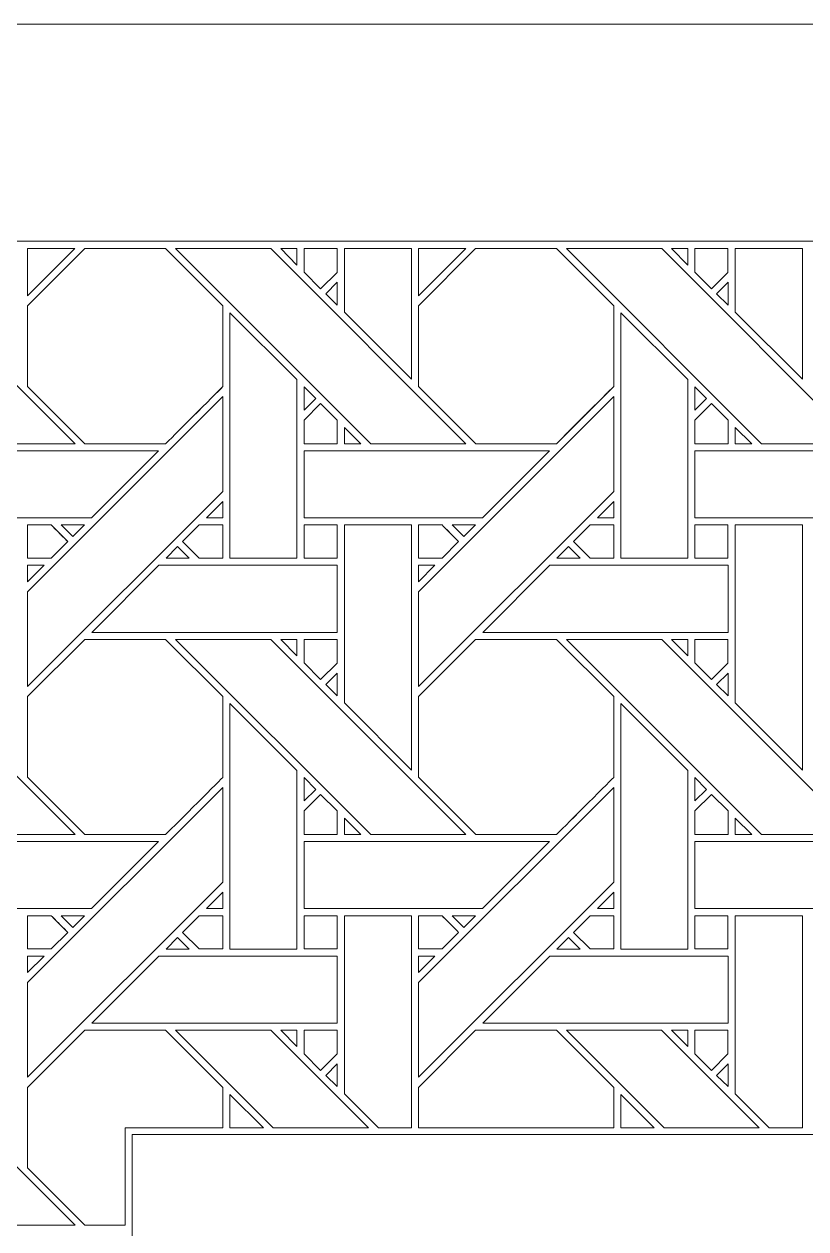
# Model space of a CAD drawing. Header units: inches. Extents: x 4.9 to 19.9, y 3.1 to 15.1.
# Drawn here: x 6.919 to 8.817, y 12.17 to 15.095 of the extents above; entities that cross this region are included whole.
import ezdxf

# ---------------------------------------------------------------- set-up
doc = ezdxf.new("R2010")
doc.units = ezdxf.units.IN
doc.header["$MEASUREMENT"] = 0
doc.layers.add('Design', color=7, linetype='Continuous', lineweight=0)

msp = doc.modelspace()

# ---------------------------------------------------------------- linework, layer by layer
at = {"layer": 'Design'}
for points, knots in [([(4.8829, 15.0948), (4.8829, 15.0948), (4.8829, 3.0948), (4.8829, 3.0948), (4.8829, 3.0948), (19.8829, 3.0948), (19.8829, 3.0948), (19.8829, 3.0948), (19.8829, 15.0948), (19.8829, 15.0948), (19.8829, 15.0948), (4.8829, 15.0948), (4.8829, 15.0948)], [0, 0, 0, 0, 1, 1, 1, 2, 2, 2, 3, 3, 3, 4, 4, 4, 4]), ([(5.4052, 14.5679), (5.4052, 14.5679), (5.4052, 3.6216), (5.4052, 3.6216), (5.4052, 3.6216), (19.3605, 3.6216), (19.3605, 3.6216), (19.3605, 3.6216), (19.3605, 14.5679), (19.3605, 14.5679), (19.3605, 14.5679), (5.4052, 14.5679), (5.4052, 14.5679)], [0, 0, 0, 0, 1, 1, 1, 2, 2, 2, 3, 3, 3, 4, 4, 4, 4]), ([(6.5694, 14.5497), (6.5694, 14.5497), (7.043, 14.076), (7.043, 14.076), (7.043, 14.076), (6.812, 14.076), (6.812, 14.076), (6.812, 14.076), (6.3385, 14.5497), (6.3385, 14.5497), (6.3385, 14.5497), (6.5694, 14.5497), (6.5694, 14.5497)], [0, 0, 0, 0, 1, 1, 1, 2, 2, 2, 3, 3, 3, 4, 4, 4, 4]), ([(6.928, 14.411), (6.928, 14.411), (7.0667, 14.5497), (7.0667, 14.5497), (7.0667, 14.5497), (7.2629, 14.5497), (7.2629, 14.5497), (7.2629, 14.5497), (7.4016, 14.4111), (7.4016, 14.4111), (7.4016, 14.4111), (7.4016, 14.2148), (7.4016, 14.2148), (7.3838, 14.1969), (7.272, 14.0851), (7.263, 14.0761), (7.263, 14.0761), (7.0672, 14.0761), (7.0672, 14.0761), (7.0672, 14.0761), (6.928, 14.2153), (6.928, 14.2153), (6.928, 14.2153), (6.928, 14.411), (6.928, 14.411)], [0, 0, 0, 0, 1, 1, 1, 2, 2, 2, 3, 3, 3, 4, 4, 4, 5, 5, 5, 6, 6, 6, 7, 7, 7, 8, 8, 8, 8]), ([(6.928, 14.411), (6.928, 14.411), (7.0667, 14.5497), (7.0667, 14.5497), (7.0667, 14.5497), (7.2629, 14.5497), (7.2629, 14.5497), (7.2629, 14.5497), (7.4017, 14.411), (7.4017, 14.411), (7.4017, 14.411), (7.4017, 14.2147), (7.4017, 14.2147), (7.3839, 14.1968), (7.272, 14.0852), (7.263, 14.0761), (7.263, 14.0761), (7.0672, 14.0761), (7.0672, 14.0761), (7.0672, 14.0761), (6.928, 14.2153), (6.928, 14.2153), (6.928, 14.2153), (6.928, 14.411), (6.928, 14.411)], [0, 0, 0, 0, 1, 1, 1, 2, 2, 2, 3, 3, 3, 4, 4, 4, 5, 5, 5, 6, 6, 6, 7, 7, 7, 8, 8, 8, 8]), ([(6.928, 14.5497), (6.928, 14.5497), (7.0424, 14.5497), (7.0424, 14.5497), (7.0424, 14.5497), (6.928, 14.4354), (6.928, 14.4354), (6.928, 14.4354), (6.928, 14.5497), (6.928, 14.5497)], [0, 0, 0, 0, 1, 1, 1, 2, 2, 2, 3, 3, 3, 3]), ([(7.5181, 14.5497), (7.5181, 14.5497), (7.9918, 14.076), (7.9918, 14.076), (7.9918, 14.076), (7.7607, 14.076), (7.7607, 14.076), (7.7607, 14.076), (7.2872, 14.5497), (7.2872, 14.5497), (7.2872, 14.5497), (7.5181, 14.5497), (7.5181, 14.5497)], [0, 0, 0, 0, 1, 1, 1, 2, 2, 2, 3, 3, 3, 4, 4, 4, 4]), ([(7.5817, 14.5497), (7.5817, 14.5497), (7.5817, 14.5099), (7.5817, 14.5099), (7.5817, 14.5099), (7.5422, 14.5497), (7.5422, 14.5497), (7.5422, 14.5497), (7.5817, 14.5497), (7.5817, 14.5497)], [0, 0, 0, 0, 1, 1, 1, 2, 2, 2, 3, 3, 3, 3]), ([(7.5988, 14.5497), (7.5988, 14.5497), (7.6791, 14.5497), (7.6791, 14.5497), (7.6791, 14.5497), (7.6791, 14.4921), (7.6791, 14.4921), (7.6791, 14.4921), (7.6391, 14.4523), (7.6391, 14.4523), (7.6391, 14.4523), (7.5988, 14.4925), (7.5988, 14.4925), (7.5988, 14.4925), (7.5988, 14.5497), (7.5988, 14.5497)], [0, 0, 0, 0, 1, 1, 1, 2, 2, 2, 3, 3, 3, 4, 4, 4, 5, 5, 5, 5]), ([(7.5988, 14.5497), (7.5988, 14.5497), (7.6791, 14.5497), (7.6791, 14.5497), (7.6791, 14.5497), (7.6791, 14.4921), (7.6791, 14.4921), (7.6791, 14.4921), (7.6392, 14.4522), (7.6392, 14.4522), (7.6392, 14.4522), (7.5988, 14.4925), (7.5988, 14.4925), (7.5988, 14.4925), (7.5988, 14.5497), (7.5988, 14.5497)], [0, 0, 0, 0, 1, 1, 1, 2, 2, 2, 3, 3, 3, 4, 4, 4, 5, 5, 5, 5]), ([(7.6967, 14.5497), (7.6967, 14.5497), (7.8596, 14.5497), (7.8596, 14.5497), (7.8596, 14.5497), (7.8596, 14.2324), (7.8596, 14.2324), (7.8596, 14.2324), (7.6967, 14.3954), (7.6967, 14.3954), (7.6967, 14.3954), (7.6967, 14.5497), (7.6967, 14.5497)], [0, 0, 0, 0, 1, 1, 1, 2, 2, 2, 3, 3, 3, 4, 4, 4, 4]), ([(7.8767, 14.411), (7.8767, 14.411), (8.0154, 14.5497), (8.0154, 14.5497), (8.0154, 14.5497), (8.2116, 14.5497), (8.2116, 14.5497), (8.2116, 14.5497), (8.3504, 14.411), (8.3504, 14.411), (8.3504, 14.411), (8.3504, 14.2148), (8.3504, 14.2148), (8.3326, 14.1969), (8.2207, 14.0851), (8.2117, 14.0761), (8.2117, 14.0761), (8.016, 14.0761), (8.016, 14.0761), (8.016, 14.0761), (7.8767, 14.2153), (7.8767, 14.2153), (7.8767, 14.2153), (7.8767, 14.411), (7.8767, 14.411)], [0, 0, 0, 0, 1, 1, 1, 2, 2, 2, 3, 3, 3, 4, 4, 4, 5, 5, 5, 6, 6, 6, 7, 7, 7, 8, 8, 8, 8]), ([(7.8767, 14.411), (7.8767, 14.411), (8.0154, 14.5497), (8.0154, 14.5497), (8.0154, 14.5497), (8.2116, 14.5497), (8.2116, 14.5497), (8.2116, 14.5497), (8.3504, 14.411), (8.3504, 14.411), (8.3504, 14.411), (8.3504, 14.2148), (8.3504, 14.2148), (8.3323, 14.1966), (8.2204, 14.0849), (8.2117, 14.0761), (8.2117, 14.0761), (8.016, 14.0761), (8.016, 14.0761), (8.016, 14.0761), (7.8767, 14.2153), (7.8767, 14.2153), (7.8767, 14.2153), (7.8767, 14.411), (7.8767, 14.411)], [0, 0, 0, 0, 1, 1, 1, 2, 2, 2, 3, 3, 3, 4, 4, 4, 5, 5, 5, 6, 6, 6, 7, 7, 7, 8, 8, 8, 8]), ([(7.8768, 14.5497), (7.8768, 14.5497), (7.9912, 14.5497), (7.9912, 14.5497), (7.9912, 14.5497), (7.8768, 14.4354), (7.8768, 14.4354), (7.8768, 14.4354), (7.8768, 14.5497), (7.8768, 14.5497)], [0, 0, 0, 0, 1, 1, 1, 2, 2, 2, 3, 3, 3, 3]), ([(8.4669, 14.5497), (8.4669, 14.5497), (8.9405, 14.076), (8.9405, 14.076), (8.9405, 14.076), (8.7095, 14.076), (8.7095, 14.076), (8.7095, 14.076), (8.2359, 14.5497), (8.2359, 14.5497), (8.2359, 14.5497), (8.4669, 14.5497), (8.4669, 14.5497)], [0, 0, 0, 0, 1, 1, 1, 2, 2, 2, 3, 3, 3, 4, 4, 4, 4]), ([(8.5304, 14.5497), (8.5304, 14.5497), (8.5304, 14.5099), (8.5304, 14.5099), (8.5304, 14.5099), (8.491, 14.5497), (8.491, 14.5497), (8.491, 14.5497), (8.5304, 14.5497), (8.5304, 14.5497)], [0, 0, 0, 0, 1, 1, 1, 2, 2, 2, 3, 3, 3, 3]), ([(8.5476, 14.5497), (8.5476, 14.5497), (8.6278, 14.5497), (8.6278, 14.5497), (8.6278, 14.5497), (8.6278, 14.4921), (8.6278, 14.4921), (8.6278, 14.4921), (8.5879, 14.4522), (8.5879, 14.4522), (8.5879, 14.4522), (8.5476, 14.4925), (8.5476, 14.4925), (8.5476, 14.4925), (8.5476, 14.5497), (8.5476, 14.5497)], [0, 0, 0, 0, 1, 1, 1, 2, 2, 2, 3, 3, 3, 4, 4, 4, 5, 5, 5, 5]), ([(8.5476, 14.5497), (8.5476, 14.5497), (8.6278, 14.5497), (8.6278, 14.5497), (8.6278, 14.5497), (8.6278, 14.4921), (8.6278, 14.4921), (8.6278, 14.4921), (8.5879, 14.4522), (8.5879, 14.4522), (8.5879, 14.4522), (8.5476, 14.4925), (8.5476, 14.4925), (8.5476, 14.4925), (8.5476, 14.5497), (8.5476, 14.5497)], [0, 0, 0, 0, 1, 1, 1, 2, 2, 2, 3, 3, 3, 4, 4, 4, 5, 5, 5, 5]), ([(8.6454, 14.5497), (8.6454, 14.5497), (8.8083, 14.5497), (8.8083, 14.5497), (8.8083, 14.5497), (8.8083, 14.2324), (8.8083, 14.2324), (8.8083, 14.2324), (8.6454, 14.3954), (8.6454, 14.3954), (8.6454, 14.3954), (8.6454, 14.5497), (8.6454, 14.5497)], [0, 0, 0, 0, 1, 1, 1, 2, 2, 2, 3, 3, 3, 4, 4, 4, 4]), ([(7.6792, 14.4679), (7.6792, 14.4679), (7.6792, 14.4127), (7.6792, 14.4127), (7.6792, 14.4127), (7.6514, 14.4401), (7.6514, 14.4401), (7.6514, 14.4401), (7.6792, 14.4679), (7.6792, 14.4679)], [0, 0, 0, 0, 1, 1, 1, 2, 2, 2, 3, 3, 3, 3]), ([(8.6279, 14.4679), (8.6279, 14.4679), (8.6279, 14.4127), (8.6279, 14.4127), (8.6279, 14.4127), (8.6001, 14.4401), (8.6001, 14.4401), (8.6001, 14.4401), (8.6279, 14.4679), (8.6279, 14.4679)], [0, 0, 0, 0, 1, 1, 1, 2, 2, 2, 3, 3, 3, 3]), ([(7.4188, 13.798), (7.4188, 13.798), (7.4188, 14.3939), (7.4188, 14.3939), (7.4188, 14.3939), (7.5816, 14.2317), (7.5816, 14.2317), (7.5816, 14.2317), (7.5816, 13.798), (7.5816, 13.798), (7.5816, 13.798), (7.4188, 13.798), (7.4188, 13.798)], [0, 0, 0, 0, 1, 1, 1, 2, 2, 2, 3, 3, 3, 4, 4, 4, 4]), ([(8.3676, 13.798), (8.3676, 13.798), (8.3676, 14.3939), (8.3676, 14.3939), (8.3676, 14.3939), (8.5303, 14.2317), (8.5303, 14.2317), (8.5303, 14.2317), (8.5303, 13.798), (8.5303, 13.798), (8.5303, 13.798), (8.3676, 13.798), (8.3676, 13.798)], [0, 0, 0, 0, 1, 1, 1, 2, 2, 2, 3, 3, 3, 4, 4, 4, 4]), ([(7.4017, 13.9603), (7.4017, 13.9603), (6.928, 13.4866), (6.928, 13.4866), (6.928, 13.4866), (6.928, 13.7167), (6.928, 13.7167), (6.928, 13.7167), (7.4017, 14.1903), (7.4017, 14.1903), (7.4017, 14.1903), (7.4017, 13.9603), (7.4017, 13.9603)], [0, 0, 0, 0, 1, 1, 1, 2, 2, 2, 3, 3, 3, 4, 4, 4, 4]), ([(7.5989, 14.1575), (7.5989, 14.1575), (7.5989, 14.2142), (7.5989, 14.2142), (7.5989, 14.2142), (7.6271, 14.1857), (7.6271, 14.1857), (7.6271, 14.1857), (7.5989, 14.1575), (7.5989, 14.1575)], [0, 0, 0, 0, 1, 1, 1, 2, 2, 2, 3, 3, 3, 3]), ([(8.3504, 13.9603), (8.3504, 13.9603), (7.8768, 13.4866), (7.8768, 13.4866), (7.8768, 13.4866), (7.8768, 13.7167), (7.8768, 13.7167), (7.8768, 13.7167), (8.3504, 14.1903), (8.3504, 14.1903), (8.3504, 14.1903), (8.3504, 13.9603), (8.3504, 13.9603)], [0, 0, 0, 0, 1, 1, 1, 2, 2, 2, 3, 3, 3, 4, 4, 4, 4]), ([(8.5476, 14.1575), (8.5476, 14.1575), (8.5476, 14.2142), (8.5476, 14.2142), (8.5476, 14.2142), (8.5758, 14.1857), (8.5758, 14.1857), (8.5758, 14.1857), (8.5476, 14.1575), (8.5476, 14.1575)], [0, 0, 0, 0, 1, 1, 1, 2, 2, 2, 3, 3, 3, 3]), ([(7.5988, 14.1331), (7.5988, 14.1331), (7.6392, 14.1735), (7.6392, 14.1735), (7.6392, 14.1735), (7.6795, 14.1331), (7.6795, 14.1331), (7.6795, 14.1331), (7.6795, 14.0759), (7.6795, 14.0759), (7.6795, 14.0759), (7.5988, 14.0759), (7.5988, 14.0759), (7.5988, 14.0759), (7.5988, 14.1331), (7.5988, 14.1331)], [0, 0, 0, 0, 1, 1, 1, 2, 2, 2, 3, 3, 3, 4, 4, 4, 5, 5, 5, 5]), ([(7.6392, 14.1735), (7.6392, 14.1735), (7.6795, 14.1331), (7.6795, 14.1331), (7.6795, 14.1331), (7.6795, 14.0759), (7.6795, 14.0759), (7.6795, 14.0759), (7.5988, 14.0759), (7.5988, 14.0759), (7.5988, 14.0759), (7.5988, 14.1331), (7.5988, 14.1331), (7.5988, 14.1331), (7.6392, 14.1735), (7.6392, 14.1735)], [0, 0, 0, 0, 1, 1, 1, 2, 2, 2, 3, 3, 3, 4, 4, 4, 5, 5, 5, 5]), ([(8.6282, 14.0759), (8.6282, 14.0759), (8.5476, 14.0759), (8.5476, 14.0759), (8.5476, 14.0759), (8.5476, 14.1332), (8.5476, 14.1332), (8.5476, 14.1332), (8.5879, 14.1735), (8.5879, 14.1735), (8.5879, 14.1735), (8.6282, 14.1332), (8.6282, 14.1332), (8.6282, 14.1332), (8.6282, 14.0759), (8.6282, 14.0759)], [0, 0, 0, 0, 1, 1, 1, 2, 2, 2, 3, 3, 3, 4, 4, 4, 5, 5, 5, 5]), ([(8.5879, 14.1735), (8.5879, 14.1735), (8.6282, 14.1332), (8.6282, 14.1332), (8.6282, 14.1332), (8.6282, 14.0759), (8.6282, 14.0759), (8.6282, 14.0759), (8.5476, 14.0759), (8.5476, 14.0759), (8.5476, 14.0759), (8.5476, 14.1332), (8.5476, 14.1332), (8.5476, 14.1332), (8.5879, 14.1735), (8.5879, 14.1735)], [0, 0, 0, 0, 1, 1, 1, 2, 2, 2, 3, 3, 3, 4, 4, 4, 5, 5, 5, 5]), ([(7.6968, 14.076), (7.6968, 14.076), (7.6968, 14.1158), (7.6968, 14.1158), (7.6968, 14.1158), (7.7365, 14.076), (7.7365, 14.076), (7.7365, 14.076), (7.6968, 14.076), (7.6968, 14.076)], [0, 0, 0, 0, 1, 1, 1, 2, 2, 2, 3, 3, 3, 3]), ([(8.6455, 14.076), (8.6455, 14.076), (8.6455, 14.1158), (8.6455, 14.1158), (8.6455, 14.1158), (8.6853, 14.076), (8.6853, 14.076), (8.6853, 14.076), (8.6455, 14.076), (8.6455, 14.076)], [0, 0, 0, 0, 1, 1, 1, 2, 2, 2, 3, 3, 3, 3]), ([(7.2459, 14.0588), (7.2459, 14.0588), (7.0832, 13.8961), (7.0832, 13.8961), (7.0832, 13.8961), (6.6502, 13.8961), (6.6502, 13.8961), (6.6502, 13.8961), (6.6502, 14.0588), (6.6502, 14.0588), (6.6502, 14.0588), (7.2459, 14.0588), (7.2459, 14.0588)], [0, 0, 0, 0, 1, 1, 1, 2, 2, 2, 3, 3, 3, 4, 4, 4, 4]), ([(8.1946, 14.0588), (8.1946, 14.0588), (8.0319, 13.8961), (8.0319, 13.8961), (8.0319, 13.8961), (7.5989, 13.8961), (7.5989, 13.8961), (7.5989, 13.8961), (7.5989, 14.0588), (7.5989, 14.0588), (7.5989, 14.0588), (8.1946, 14.0588), (8.1946, 14.0588)], [0, 0, 0, 0, 1, 1, 1, 2, 2, 2, 3, 3, 3, 4, 4, 4, 4]), ([(9.1433, 14.0588), (9.1433, 14.0588), (8.9806, 13.8961), (8.9806, 13.8961), (8.9806, 13.8961), (8.5476, 13.8961), (8.5476, 13.8961), (8.5476, 13.8961), (8.5476, 14.0588), (8.5476, 14.0588), (8.5476, 14.0588), (9.1433, 14.0588), (9.1433, 14.0588)], [0, 0, 0, 0, 1, 1, 1, 2, 2, 2, 3, 3, 3, 4, 4, 4, 4]), ([(7.4017, 13.8961), (7.4017, 13.8961), (7.3619, 13.8961), (7.3619, 13.8961), (7.3619, 13.8961), (7.4017, 13.9359), (7.4017, 13.9359), (7.4017, 13.9359), (7.4017, 13.8961), (7.4017, 13.8961)], [0, 0, 0, 0, 1, 1, 1, 2, 2, 2, 3, 3, 3, 3]), ([(8.3504, 13.8961), (8.3504, 13.8961), (8.3107, 13.8961), (8.3107, 13.8961), (8.3107, 13.8961), (8.3504, 13.9359), (8.3504, 13.9359), (8.3504, 13.9359), (8.3504, 13.8961), (8.3504, 13.8961)], [0, 0, 0, 0, 1, 1, 1, 2, 2, 2, 3, 3, 3, 3]), ([(6.928, 13.7981), (6.928, 13.7981), (6.928, 13.8789), (6.928, 13.8789), (6.928, 13.8789), (6.985, 13.8789), (6.985, 13.8789), (6.9902, 13.8738), (7.0209, 13.843), (7.0253, 13.8386), (7.0253, 13.8386), (6.985, 13.7981), (6.985, 13.7981), (6.985, 13.7981), (6.928, 13.7981), (6.928, 13.7981)], [0, 0, 0, 0, 1, 1, 1, 2, 2, 2, 3, 3, 3, 4, 4, 4, 5, 5, 5, 5]), ([(7.0098, 13.8541), (7.0098, 13.8541), (7.0254, 13.8385), (7.0254, 13.8385), (7.0254, 13.8385), (6.985, 13.7981), (6.985, 13.7981), (6.985, 13.7981), (6.928, 13.7981), (6.928, 13.7981), (6.928, 13.7981), (6.928, 13.8789), (6.928, 13.8789), (6.928, 13.8789), (6.985, 13.8789), (6.985, 13.8789), (6.9904, 13.8735), (7.0005, 13.8635), (7.0098, 13.8541)], [0, 0, 0, 0, 1, 1, 1, 2, 2, 2, 3, 3, 3, 4, 4, 4, 5, 5, 5, 6, 6, 6, 6]), ([(7.0095, 13.8788), (7.0095, 13.8788), (7.0659, 13.8788), (7.0659, 13.8788), (7.0659, 13.8788), (7.0376, 13.8506), (7.0376, 13.8506), (7.0376, 13.8506), (7.0095, 13.8788), (7.0095, 13.8788)], [0, 0, 0, 0, 1, 1, 1, 2, 2, 2, 3, 3, 3, 3]), ([(7.4017, 13.7981), (7.4017, 13.7981), (7.3445, 13.7981), (7.3445, 13.7981), (7.3445, 13.7981), (7.3042, 13.8385), (7.3042, 13.8385), (7.3042, 13.8385), (7.3446, 13.8789), (7.3446, 13.8789), (7.3446, 13.8789), (7.4017, 13.8789), (7.4017, 13.8789), (7.4017, 13.8789), (7.4017, 13.7981), (7.4017, 13.7981)], [0, 0, 0, 0, 1, 1, 1, 2, 2, 2, 3, 3, 3, 4, 4, 4, 5, 5, 5, 5]), ([(7.3042, 13.8385), (7.3042, 13.8385), (7.3446, 13.8789), (7.3446, 13.8789), (7.3446, 13.8789), (7.4017, 13.8789), (7.4017, 13.8789), (7.4017, 13.8789), (7.4017, 13.7981), (7.4017, 13.7981), (7.4017, 13.7981), (7.3445, 13.7981), (7.3445, 13.7981), (7.3445, 13.7981), (7.3042, 13.8385), (7.3042, 13.8385)], [0, 0, 0, 0, 1, 1, 1, 2, 2, 2, 3, 3, 3, 4, 4, 4, 5, 5, 5, 5]), ([(7.5989, 13.7981), (7.5989, 13.7981), (7.5989, 13.8789), (7.5989, 13.8789), (7.5989, 13.8789), (7.6791, 13.8789), (7.6791, 13.8789), (7.6791, 13.8789), (7.6791, 13.7981), (7.6791, 13.7981), (7.6791, 13.7981), (7.5989, 13.7981), (7.5989, 13.7981)], [0, 0, 0, 0, 1, 1, 1, 2, 2, 2, 3, 3, 3, 4, 4, 4, 4]), ([(7.6791, 13.8789), (7.6791, 13.8789), (7.6791, 13.7981), (7.6791, 13.7981), (7.6791, 13.7981), (7.5989, 13.7981), (7.5989, 13.7981), (7.5989, 13.7981), (7.5989, 13.8789), (7.5989, 13.8789), (7.5989, 13.8789), (7.6791, 13.8789), (7.6791, 13.8789)], [0, 0, 0, 0, 1, 1, 1, 2, 2, 2, 3, 3, 3, 4, 4, 4, 4]), ([(7.6967, 13.4466), (7.6967, 13.4466), (7.6967, 13.8788), (7.6967, 13.8788), (7.6967, 13.8788), (7.8596, 13.8788), (7.8596, 13.8788), (7.8596, 13.8788), (7.8596, 13.2837), (7.8596, 13.2837), (7.8596, 13.2837), (7.6967, 13.4466), (7.6967, 13.4466)], [0, 0, 0, 0, 1, 1, 1, 2, 2, 2, 3, 3, 3, 4, 4, 4, 4]), ([(7.8767, 13.8789), (7.8767, 13.8789), (7.9338, 13.8789), (7.9338, 13.8789), (7.9389, 13.8738), (7.9697, 13.8429), (7.9741, 13.8385), (7.9741, 13.8385), (7.9337, 13.7981), (7.9337, 13.7981), (7.9337, 13.7981), (7.8767, 13.7981), (7.8767, 13.7981), (7.8767, 13.7981), (7.8767, 13.8789), (7.8767, 13.8789)], [0, 0, 0, 0, 1, 1, 1, 2, 2, 2, 3, 3, 3, 4, 4, 4, 5, 5, 5, 5]), ([(7.9741, 13.8385), (7.9741, 13.8385), (7.9337, 13.7981), (7.9337, 13.7981), (7.9337, 13.7981), (7.8767, 13.7981), (7.8767, 13.7981), (7.8767, 13.7981), (7.8767, 13.8789), (7.8767, 13.8789), (7.8767, 13.8789), (7.9338, 13.8789), (7.9338, 13.8789), (7.939, 13.8736), (7.9698, 13.8428), (7.9741, 13.8385)], [0, 0, 0, 0, 1, 1, 1, 2, 2, 2, 3, 3, 3, 4, 4, 4, 5, 5, 5, 5]), ([(7.9582, 13.8788), (7.9582, 13.8788), (8.0147, 13.8788), (8.0147, 13.8788), (8.0147, 13.8788), (7.9864, 13.8506), (7.9864, 13.8506), (7.9864, 13.8506), (7.9582, 13.8788), (7.9582, 13.8788)], [0, 0, 0, 0, 1, 1, 1, 2, 2, 2, 3, 3, 3, 3]), ([(8.3504, 13.7981), (8.3504, 13.7981), (8.2933, 13.7981), (8.2933, 13.7981), (8.2933, 13.7981), (8.2529, 13.8385), (8.2529, 13.8385), (8.2529, 13.8385), (8.2934, 13.8789), (8.2934, 13.8789), (8.2934, 13.8789), (8.3504, 13.8789), (8.3504, 13.8789), (8.3504, 13.8789), (8.3504, 13.7981), (8.3504, 13.7981)], [0, 0, 0, 0, 1, 1, 1, 2, 2, 2, 3, 3, 3, 4, 4, 4, 5, 5, 5, 5]), ([(8.2529, 13.8385), (8.2529, 13.8385), (8.2934, 13.8789), (8.2934, 13.8789), (8.2934, 13.8789), (8.3504, 13.8789), (8.3504, 13.8789), (8.3504, 13.8789), (8.3504, 13.7981), (8.3504, 13.7981), (8.3504, 13.7981), (8.2933, 13.7981), (8.2933, 13.7981), (8.2933, 13.7981), (8.2529, 13.8385), (8.2529, 13.8385)], [0, 0, 0, 0, 1, 1, 1, 2, 2, 2, 3, 3, 3, 4, 4, 4, 5, 5, 5, 5]), ([(8.6278, 13.7981), (8.6278, 13.7981), (8.5476, 13.7981), (8.5476, 13.7981), (8.5476, 13.7981), (8.5476, 13.8789), (8.5476, 13.8789), (8.5476, 13.8789), (8.6278, 13.8789), (8.6278, 13.8789), (8.6278, 13.8789), (8.6278, 13.7981), (8.6278, 13.7981)], [0, 0, 0, 0, 1, 1, 1, 2, 2, 2, 3, 3, 3, 4, 4, 4, 4]), ([(8.6278, 13.8789), (8.6278, 13.8789), (8.6278, 13.7981), (8.6278, 13.7981), (8.6278, 13.7981), (8.5476, 13.7981), (8.5476, 13.7981), (8.5476, 13.7981), (8.5476, 13.8789), (8.5476, 13.8789), (8.5476, 13.8789), (8.6278, 13.8789), (8.6278, 13.8789)], [0, 0, 0, 0, 1, 1, 1, 2, 2, 2, 3, 3, 3, 4, 4, 4, 4]), ([(8.6454, 13.4466), (8.6454, 13.4466), (8.6454, 13.8788), (8.6454, 13.8788), (8.6454, 13.8788), (8.8083, 13.8788), (8.8083, 13.8788), (8.8083, 13.8788), (8.8083, 13.2837), (8.8083, 13.2837), (8.8083, 13.2837), (8.6454, 13.4466), (8.6454, 13.4466)], [0, 0, 0, 0, 1, 1, 1, 2, 2, 2, 3, 3, 3, 4, 4, 4, 4]), ([(7.3204, 13.798), (7.3204, 13.798), (7.2639, 13.798), (7.2639, 13.798), (7.2639, 13.798), (7.2921, 13.8263), (7.2921, 13.8263), (7.2921, 13.8263), (7.3204, 13.798), (7.3204, 13.798)], [0, 0, 0, 0, 1, 1, 1, 2, 2, 2, 3, 3, 3, 3]), ([(8.2691, 13.798), (8.2691, 13.798), (8.2126, 13.798), (8.2126, 13.798), (8.2126, 13.798), (8.2408, 13.8263), (8.2408, 13.8263), (8.2408, 13.8263), (8.2691, 13.798), (8.2691, 13.798)], [0, 0, 0, 0, 1, 1, 1, 2, 2, 2, 3, 3, 3, 3]), ([(6.9679, 13.7809), (6.9679, 13.7809), (6.928, 13.7411), (6.928, 13.7411), (6.928, 13.7411), (6.928, 13.7809), (6.928, 13.7809), (6.928, 13.7809), (6.9679, 13.7809), (6.9679, 13.7809)], [0, 0, 0, 0, 1, 1, 1, 2, 2, 2, 3, 3, 3, 3]), ([(7.6792, 13.7809), (7.6792, 13.7809), (7.6792, 13.6181), (7.6792, 13.6181), (7.6792, 13.6181), (7.0839, 13.6181), (7.0839, 13.6181), (7.0839, 13.6181), (7.2467, 13.7809), (7.2467, 13.7809), (7.2467, 13.7809), (7.6792, 13.7809), (7.6792, 13.7809)], [0, 0, 0, 0, 1, 1, 1, 2, 2, 2, 3, 3, 3, 4, 4, 4, 4]), ([(7.9166, 13.7809), (7.9166, 13.7809), (7.8768, 13.7411), (7.8768, 13.7411), (7.8768, 13.7411), (7.8768, 13.7809), (7.8768, 13.7809), (7.8768, 13.7809), (7.9166, 13.7809), (7.9166, 13.7809)], [0, 0, 0, 0, 1, 1, 1, 2, 2, 2, 3, 3, 3, 3]), ([(8.6279, 13.7809), (8.6279, 13.7809), (8.6279, 13.6181), (8.6279, 13.6181), (8.6279, 13.6181), (8.0326, 13.6181), (8.0326, 13.6181), (8.0326, 13.6181), (8.1954, 13.7809), (8.1954, 13.7809), (8.1954, 13.7809), (8.6279, 13.7809), (8.6279, 13.7809)], [0, 0, 0, 0, 1, 1, 1, 2, 2, 2, 3, 3, 3, 4, 4, 4, 4]), ([(7.043, 13.1273), (7.043, 13.1273), (6.812, 13.1273), (6.812, 13.1273), (6.812, 13.1273), (6.3385, 13.601), (6.3385, 13.601), (6.3385, 13.601), (6.5694, 13.601), (6.5694, 13.601), (6.5694, 13.601), (7.043, 13.1273), (7.043, 13.1273)], [0, 0, 0, 0, 1, 1, 1, 2, 2, 2, 3, 3, 3, 4, 4, 4, 4]), ([(7.0667, 13.601), (7.0667, 13.601), (7.2629, 13.601), (7.2629, 13.601), (7.2629, 13.601), (7.4016, 13.4623), (7.4016, 13.4623), (7.4016, 13.4623), (7.4016, 13.2661), (7.4016, 13.2661), (7.3838, 13.2481), (7.2719, 13.1364), (7.2629, 13.1274), (7.2629, 13.1274), (7.0672, 13.1274), (7.0672, 13.1274), (7.0672, 13.1274), (6.928, 13.2666), (6.928, 13.2666), (6.928, 13.2666), (6.928, 13.4623), (6.928, 13.4623), (6.928, 13.4623), (7.0667, 13.601), (7.0667, 13.601)], [0, 0, 0, 0, 1, 1, 1, 2, 2, 2, 3, 3, 3, 4, 4, 4, 5, 5, 5, 6, 6, 6, 7, 7, 7, 8, 8, 8, 8]), ([(7.4016, 13.4623), (7.4016, 13.4623), (7.4016, 13.2661), (7.4016, 13.2661), (7.3838, 13.2481), (7.2719, 13.1363), (7.2629, 13.1274), (7.2629, 13.1274), (7.0672, 13.1274), (7.0672, 13.1274), (7.0672, 13.1274), (6.928, 13.2666), (6.928, 13.2666), (6.928, 13.2666), (6.928, 13.4623), (6.928, 13.4623), (6.928, 13.4623), (7.0667, 13.601), (7.0667, 13.601), (7.0667, 13.601), (7.2629, 13.601), (7.2629, 13.601), (7.2629, 13.601), (7.4016, 13.4623), (7.4016, 13.4623)], [0, 0, 0, 0, 1, 1, 1, 2, 2, 2, 3, 3, 3, 4, 4, 4, 5, 5, 5, 6, 6, 6, 7, 7, 7, 8, 8, 8, 8]), ([(7.9918, 13.1273), (7.9918, 13.1273), (7.7607, 13.1273), (7.7607, 13.1273), (7.7607, 13.1273), (7.2872, 13.601), (7.2872, 13.601), (7.2872, 13.601), (7.5181, 13.601), (7.5181, 13.601), (7.5181, 13.601), (7.9918, 13.1273), (7.9918, 13.1273)], [0, 0, 0, 0, 1, 1, 1, 2, 2, 2, 3, 3, 3, 4, 4, 4, 4]), ([(7.5422, 13.601), (7.5422, 13.601), (7.5817, 13.601), (7.5817, 13.601), (7.5817, 13.601), (7.5817, 13.5611), (7.5817, 13.5611), (7.5817, 13.5611), (7.5422, 13.601), (7.5422, 13.601)], [0, 0, 0, 0, 1, 1, 1, 2, 2, 2, 3, 3, 3, 3]), ([(7.6791, 13.601), (7.6791, 13.601), (7.6791, 13.5434), (7.6791, 13.5434), (7.6791, 13.5434), (7.6392, 13.5035), (7.6392, 13.5035), (7.6392, 13.5035), (7.5988, 13.5438), (7.5988, 13.5438), (7.5988, 13.5438), (7.5988, 13.601), (7.5988, 13.601), (7.5988, 13.601), (7.6791, 13.601), (7.6791, 13.601)], [0, 0, 0, 0, 1, 1, 1, 2, 2, 2, 3, 3, 3, 4, 4, 4, 5, 5, 5, 5]), ([(7.6791, 13.5434), (7.6791, 13.5434), (7.6392, 13.5035), (7.6392, 13.5035), (7.6392, 13.5035), (7.5988, 13.5438), (7.5988, 13.5438), (7.5988, 13.5438), (7.5988, 13.601), (7.5988, 13.601), (7.5988, 13.601), (7.6791, 13.601), (7.6791, 13.601), (7.6791, 13.601), (7.6791, 13.5434), (7.6791, 13.5434)], [0, 0, 0, 0, 1, 1, 1, 2, 2, 2, 3, 3, 3, 4, 4, 4, 5, 5, 5, 5]), ([(7.8767, 13.4623), (7.8767, 13.4623), (8.0154, 13.601), (8.0154, 13.601), (8.0154, 13.601), (8.2116, 13.601), (8.2116, 13.601), (8.2116, 13.601), (8.3504, 13.4623), (8.3504, 13.4623), (8.3504, 13.4623), (8.3504, 13.2661), (8.3504, 13.2661), (8.3326, 13.2481), (8.2207, 13.1364), (8.2117, 13.1274), (8.2117, 13.1274), (8.016, 13.1274), (8.016, 13.1274), (8.016, 13.1274), (7.8767, 13.2666), (7.8767, 13.2666), (7.8767, 13.2666), (7.8767, 13.4623), (7.8767, 13.4623)], [0, 0, 0, 0, 1, 1, 1, 2, 2, 2, 3, 3, 3, 4, 4, 4, 5, 5, 5, 6, 6, 6, 7, 7, 7, 8, 8, 8, 8]), ([(8.3504, 13.4623), (8.3504, 13.4623), (8.3504, 13.2661), (8.3504, 13.2661), (8.3327, 13.2482), (8.2207, 13.1365), (8.2117, 13.1274), (8.2117, 13.1274), (8.016, 13.1274), (8.016, 13.1274), (8.016, 13.1274), (7.8767, 13.2666), (7.8767, 13.2666), (7.8767, 13.2666), (7.8767, 13.4623), (7.8767, 13.4623), (7.8767, 13.4623), (8.0154, 13.601), (8.0154, 13.601), (8.0154, 13.601), (8.2116, 13.601), (8.2116, 13.601), (8.2116, 13.601), (8.3504, 13.4623), (8.3504, 13.4623)], [0, 0, 0, 0, 1, 1, 1, 2, 2, 2, 3, 3, 3, 4, 4, 4, 5, 5, 5, 6, 6, 6, 7, 7, 7, 8, 8, 8, 8]), ([(8.9405, 13.1273), (8.9405, 13.1273), (8.7095, 13.1273), (8.7095, 13.1273), (8.7095, 13.1273), (8.2359, 13.601), (8.2359, 13.601), (8.2359, 13.601), (8.4669, 13.601), (8.4669, 13.601), (8.4669, 13.601), (8.9405, 13.1273), (8.9405, 13.1273)], [0, 0, 0, 0, 1, 1, 1, 2, 2, 2, 3, 3, 3, 4, 4, 4, 4]), ([(8.491, 13.601), (8.491, 13.601), (8.5304, 13.601), (8.5304, 13.601), (8.5304, 13.601), (8.5304, 13.5611), (8.5304, 13.5611), (8.5304, 13.5611), (8.491, 13.601), (8.491, 13.601)], [0, 0, 0, 0, 1, 1, 1, 2, 2, 2, 3, 3, 3, 3]), ([(8.5476, 13.601), (8.5476, 13.601), (8.6278, 13.601), (8.6278, 13.601), (8.6278, 13.601), (8.6278, 13.5434), (8.6278, 13.5434), (8.6278, 13.5434), (8.5879, 13.5035), (8.5879, 13.5035), (8.5879, 13.5035), (8.5476, 13.5438), (8.5476, 13.5438), (8.5476, 13.5438), (8.5476, 13.601), (8.5476, 13.601)], [0, 0, 0, 0, 1, 1, 1, 2, 2, 2, 3, 3, 3, 4, 4, 4, 5, 5, 5, 5]), ([(8.6278, 13.5434), (8.6278, 13.5434), (8.5879, 13.5035), (8.5879, 13.5035), (8.5879, 13.5035), (8.5476, 13.5438), (8.5476, 13.5438), (8.5476, 13.5438), (8.5476, 13.601), (8.5476, 13.601), (8.5476, 13.601), (8.6278, 13.601), (8.6278, 13.601), (8.6278, 13.601), (8.6278, 13.5434), (8.6278, 13.5434)], [0, 0, 0, 0, 1, 1, 1, 2, 2, 2, 3, 3, 3, 4, 4, 4, 5, 5, 5, 5]), ([(7.6792, 13.5191), (7.6792, 13.5191), (7.6792, 13.464), (7.6792, 13.464), (7.6792, 13.464), (7.6514, 13.4913), (7.6514, 13.4913), (7.6514, 13.4913), (7.6792, 13.5191), (7.6792, 13.5191)], [0, 0, 0, 0, 1, 1, 1, 2, 2, 2, 3, 3, 3, 3]), ([(8.6279, 13.5191), (8.6279, 13.5191), (8.6279, 13.464), (8.6279, 13.464), (8.6279, 13.464), (8.6001, 13.4913), (8.6001, 13.4913), (8.6001, 13.4913), (8.6279, 13.5191), (8.6279, 13.5191)], [0, 0, 0, 0, 1, 1, 1, 2, 2, 2, 3, 3, 3, 3]), ([(7.4188, 12.8493), (7.4188, 12.8493), (7.4188, 13.4452), (7.4188, 13.4452), (7.4188, 13.4452), (7.5816, 13.283), (7.5816, 13.283), (7.5816, 13.283), (7.5816, 12.8493), (7.5816, 12.8493), (7.5816, 12.8493), (7.4188, 12.8493), (7.4188, 12.8493)], [0, 0, 0, 0, 1, 1, 1, 2, 2, 2, 3, 3, 3, 4, 4, 4, 4]), ([(8.3676, 12.8493), (8.3676, 12.8493), (8.3676, 13.4452), (8.3676, 13.4452), (8.3676, 13.4452), (8.5303, 13.283), (8.5303, 13.283), (8.5303, 13.283), (8.5303, 12.8493), (8.5303, 12.8493), (8.5303, 12.8493), (8.3676, 12.8493), (8.3676, 12.8493)], [0, 0, 0, 0, 1, 1, 1, 2, 2, 2, 3, 3, 3, 4, 4, 4, 4]), ([(7.5989, 13.2088), (7.5989, 13.2088), (7.5989, 13.2655), (7.5989, 13.2655), (7.5989, 13.2655), (7.6271, 13.2369), (7.6271, 13.2369), (7.6271, 13.2369), (7.5989, 13.2088), (7.5989, 13.2088)], [0, 0, 0, 0, 1, 1, 1, 2, 2, 2, 3, 3, 3, 3]), ([(8.5476, 13.2088), (8.5476, 13.2088), (8.5476, 13.2655), (8.5476, 13.2655), (8.5476, 13.2655), (8.5758, 13.2369), (8.5758, 13.2369), (8.5758, 13.2369), (8.5476, 13.2088), (8.5476, 13.2088)], [0, 0, 0, 0, 1, 1, 1, 2, 2, 2, 3, 3, 3, 3]), ([(7.4017, 13.0116), (7.4017, 13.0116), (6.928, 12.5379), (6.928, 12.5379), (6.928, 12.5379), (6.928, 12.768), (6.928, 12.768), (6.928, 12.768), (7.4017, 13.2416), (7.4017, 13.2416), (7.4017, 13.2416), (7.4017, 13.0116), (7.4017, 13.0116)], [0, 0, 0, 0, 1, 1, 1, 2, 2, 2, 3, 3, 3, 4, 4, 4, 4]), ([(7.6795, 13.1271), (7.6795, 13.1271), (7.5989, 13.1271), (7.5989, 13.1271), (7.5989, 13.1271), (7.5989, 13.1844), (7.5989, 13.1844), (7.5989, 13.1844), (7.6392, 13.2247), (7.6392, 13.2247), (7.6392, 13.2247), (7.6795, 13.1844), (7.6795, 13.1844), (7.6795, 13.1844), (7.6795, 13.1271), (7.6795, 13.1271)], [0, 0, 0, 0, 1, 1, 1, 2, 2, 2, 3, 3, 3, 4, 4, 4, 5, 5, 5, 5]), ([(7.6392, 13.2247), (7.6392, 13.2247), (7.6795, 13.1844), (7.6795, 13.1844), (7.6795, 13.1844), (7.6795, 13.1271), (7.6795, 13.1271), (7.6795, 13.1271), (7.5989, 13.1271), (7.5989, 13.1271), (7.5989, 13.1271), (7.5989, 13.1844), (7.5989, 13.1844), (7.5989, 13.1844), (7.6392, 13.2247), (7.6392, 13.2247)], [0, 0, 0, 0, 1, 1, 1, 2, 2, 2, 3, 3, 3, 4, 4, 4, 5, 5, 5, 5]), ([(8.3504, 13.0116), (8.3504, 13.0116), (7.8768, 12.5379), (7.8768, 12.5379), (7.8768, 12.5379), (7.8768, 12.768), (7.8768, 12.768), (7.8768, 12.768), (8.3504, 13.2416), (8.3504, 13.2416), (8.3504, 13.2416), (8.3504, 13.0116), (8.3504, 13.0116)], [0, 0, 0, 0, 1, 1, 1, 2, 2, 2, 3, 3, 3, 4, 4, 4, 4]), ([(8.6282, 13.1844), (8.6282, 13.1844), (8.6282, 13.1271), (8.6282, 13.1271), (8.6282, 13.1271), (8.5476, 13.1271), (8.5476, 13.1271), (8.5476, 13.1271), (8.5476, 13.1844), (8.5476, 13.1844), (8.5476, 13.1844), (8.5879, 13.2247), (8.5879, 13.2247), (8.5879, 13.2247), (8.6282, 13.1844), (8.6282, 13.1844)], [0, 0, 0, 0, 1, 1, 1, 2, 2, 2, 3, 3, 3, 4, 4, 4, 5, 5, 5, 5]), ([(8.5879, 13.2247), (8.5879, 13.2247), (8.6282, 13.1844), (8.6282, 13.1844), (8.6282, 13.1844), (8.6282, 13.1271), (8.6282, 13.1271), (8.6282, 13.1271), (8.5476, 13.1271), (8.5476, 13.1271), (8.5476, 13.1271), (8.5476, 13.1844), (8.5476, 13.1844), (8.5476, 13.1844), (8.5879, 13.2247), (8.5879, 13.2247)], [0, 0, 0, 0, 1, 1, 1, 2, 2, 2, 3, 3, 3, 4, 4, 4, 5, 5, 5, 5]), ([(7.6968, 13.1273), (7.6968, 13.1273), (7.6968, 13.1671), (7.6968, 13.1671), (7.6968, 13.1671), (7.7365, 13.1273), (7.7365, 13.1273), (7.7365, 13.1273), (7.6968, 13.1273), (7.6968, 13.1273)], [0, 0, 0, 0, 1, 1, 1, 2, 2, 2, 3, 3, 3, 3]), ([(8.6455, 13.1273), (8.6455, 13.1273), (8.6455, 13.1671), (8.6455, 13.1671), (8.6455, 13.1671), (8.6853, 13.1273), (8.6853, 13.1273), (8.6853, 13.1273), (8.6455, 13.1273), (8.6455, 13.1273)], [0, 0, 0, 0, 1, 1, 1, 2, 2, 2, 3, 3, 3, 3]), ([(6.6502, 12.9474), (6.6502, 12.9474), (6.6502, 13.1101), (6.6502, 13.1101), (6.6502, 13.1101), (7.2459, 13.1101), (7.2459, 13.1101), (7.2459, 13.1101), (7.0831, 12.9474), (7.0831, 12.9474), (7.0831, 12.9474), (6.6502, 12.9474), (6.6502, 12.9474)], [0, 0, 0, 0, 1, 1, 1, 2, 2, 2, 3, 3, 3, 4, 4, 4, 4]), ([(8.1946, 13.1101), (8.1946, 13.1101), (8.0319, 12.9474), (8.0319, 12.9474), (8.0319, 12.9474), (7.5989, 12.9474), (7.5989, 12.9474), (7.5989, 12.9474), (7.5989, 13.1101), (7.5989, 13.1101), (7.5989, 13.1101), (8.1946, 13.1101), (8.1946, 13.1101)], [0, 0, 0, 0, 1, 1, 1, 2, 2, 2, 3, 3, 3, 4, 4, 4, 4]), ([(9.1433, 13.1101), (9.1433, 13.1101), (8.9806, 12.9474), (8.9806, 12.9474), (8.9806, 12.9474), (8.5476, 12.9474), (8.5476, 12.9474), (8.5476, 12.9474), (8.5476, 13.1101), (8.5476, 13.1101), (8.5476, 13.1101), (9.1433, 13.1101), (9.1433, 13.1101)], [0, 0, 0, 0, 1, 1, 1, 2, 2, 2, 3, 3, 3, 4, 4, 4, 4]), ([(7.4017, 12.9474), (7.4017, 12.9474), (7.3619, 12.9474), (7.3619, 12.9474), (7.3619, 12.9474), (7.4017, 12.9872), (7.4017, 12.9872), (7.4017, 12.9872), (7.4017, 12.9474), (7.4017, 12.9474)], [0, 0, 0, 0, 1, 1, 1, 2, 2, 2, 3, 3, 3, 3]), ([(8.3504, 12.9474), (8.3504, 12.9474), (8.3107, 12.9474), (8.3107, 12.9474), (8.3107, 12.9474), (8.3504, 12.9872), (8.3504, 12.9872), (8.3504, 12.9872), (8.3504, 12.9474), (8.3504, 12.9474)], [0, 0, 0, 0, 1, 1, 1, 2, 2, 2, 3, 3, 3, 3]), ([(6.985, 12.9301), (6.9902, 12.925), (7.021, 12.8942), (7.0254, 12.8898), (7.0254, 12.8898), (6.985, 12.8494), (6.985, 12.8494), (6.985, 12.8494), (6.928, 12.8494), (6.928, 12.8494), (6.928, 12.8494), (6.928, 12.9301), (6.928, 12.9301), (6.928, 12.9301), (6.985, 12.9301), (6.985, 12.9301)], [0, 0, 0, 0, 1, 1, 1, 2, 2, 2, 3, 3, 3, 4, 4, 4, 5, 5, 5, 5]), ([(7.0096, 12.9056), (7.0096, 12.9056), (7.0254, 12.8898), (7.0254, 12.8898), (7.0254, 12.8898), (6.985, 12.8494), (6.985, 12.8494), (6.985, 12.8494), (6.928, 12.8494), (6.928, 12.8494), (6.928, 12.8494), (6.928, 12.9301), (6.928, 12.9301), (6.928, 12.9301), (6.985, 12.9301), (6.985, 12.9301), (6.9904, 12.9248), (7.0003, 12.9149), (7.0096, 12.9056)], [0, 0, 0, 0, 1, 1, 1, 2, 2, 2, 3, 3, 3, 4, 4, 4, 5, 5, 5, 6, 6, 6, 6]), ([(7.0095, 12.9301), (7.0095, 12.9301), (7.0659, 12.9301), (7.0659, 12.9301), (7.0659, 12.9301), (7.0376, 12.9019), (7.0376, 12.9019), (7.0376, 12.9019), (7.0095, 12.9301), (7.0095, 12.9301)], [0, 0, 0, 0, 1, 1, 1, 2, 2, 2, 3, 3, 3, 3]), ([(7.4017, 12.8494), (7.4017, 12.8494), (7.3445, 12.8494), (7.3445, 12.8494), (7.3445, 12.8494), (7.3042, 12.8897), (7.3042, 12.8897), (7.3042, 12.8897), (7.3446, 12.9302), (7.3446, 12.9302), (7.3446, 12.9302), (7.4017, 12.9302), (7.4017, 12.9302), (7.4017, 12.9302), (7.4017, 12.8494), (7.4017, 12.8494)], [0, 0, 0, 0, 1, 1, 1, 2, 2, 2, 3, 3, 3, 4, 4, 4, 5, 5, 5, 5]), ([(7.3042, 12.8897), (7.3042, 12.8897), (7.3446, 12.9302), (7.3446, 12.9302), (7.3446, 12.9302), (7.4017, 12.9302), (7.4017, 12.9302), (7.4017, 12.9302), (7.4017, 12.8494), (7.4017, 12.8494), (7.4017, 12.8494), (7.3445, 12.8494), (7.3445, 12.8494), (7.3445, 12.8494), (7.3042, 12.8897), (7.3042, 12.8897)], [0, 0, 0, 0, 1, 1, 1, 2, 2, 2, 3, 3, 3, 4, 4, 4, 5, 5, 5, 5]), ([(7.5989, 12.8494), (7.5989, 12.8494), (7.5989, 12.9301), (7.5989, 12.9301), (7.5989, 12.9301), (7.6791, 12.9301), (7.6791, 12.9301), (7.6791, 12.9301), (7.6791, 12.8494), (7.6791, 12.8494), (7.6791, 12.8494), (7.5989, 12.8494), (7.5989, 12.8494)], [0, 0, 0, 0, 1, 1, 1, 2, 2, 2, 3, 3, 3, 4, 4, 4, 4]), ([(7.6791, 12.9301), (7.6791, 12.9301), (7.6791, 12.8494), (7.6791, 12.8494), (7.6791, 12.8494), (7.5989, 12.8494), (7.5989, 12.8494), (7.5989, 12.8494), (7.5989, 12.9301), (7.5989, 12.9301), (7.5989, 12.9301), (7.6791, 12.9301), (7.6791, 12.9301)], [0, 0, 0, 0, 1, 1, 1, 2, 2, 2, 3, 3, 3, 4, 4, 4, 4]), ([(7.8596, 12.4153), (7.8596, 12.4153), (7.7793, 12.4153), (7.7793, 12.4153), (7.7793, 12.4153), (7.6967, 12.4979), (7.6967, 12.4979), (7.6967, 12.4979), (7.6967, 12.9301), (7.6967, 12.9301), (7.6967, 12.9301), (7.8596, 12.9301), (7.8596, 12.9301), (7.8596, 12.9301), (7.8596, 12.4153), (7.8596, 12.4153)], [0, 0, 0, 0, 1, 1, 1, 2, 2, 2, 3, 3, 3, 4, 4, 4, 5, 5, 5, 5]), ([(7.8767, 12.9301), (7.8767, 12.9301), (7.9338, 12.9301), (7.9338, 12.9301), (7.9389, 12.925), (7.9697, 12.8942), (7.9741, 12.8898), (7.9741, 12.8898), (7.9337, 12.8494), (7.9337, 12.8494), (7.9337, 12.8494), (7.8767, 12.8494), (7.8767, 12.8494), (7.8767, 12.8494), (7.8767, 12.9301), (7.8767, 12.9301)], [0, 0, 0, 0, 1, 1, 1, 2, 2, 2, 3, 3, 3, 4, 4, 4, 5, 5, 5, 5]), ([(7.9741, 12.8898), (7.9741, 12.8898), (7.9337, 12.8494), (7.9337, 12.8494), (7.9337, 12.8494), (7.8767, 12.8494), (7.8767, 12.8494), (7.8767, 12.8494), (7.8767, 12.9301), (7.8767, 12.9301), (7.8767, 12.9301), (7.9338, 12.9301), (7.9338, 12.9301), (7.939, 12.9249), (7.9698, 12.8941), (7.9741, 12.8898)], [0, 0, 0, 0, 1, 1, 1, 2, 2, 2, 3, 3, 3, 4, 4, 4, 5, 5, 5, 5]), ([(7.9582, 12.9301), (7.9582, 12.9301), (8.0147, 12.9301), (8.0147, 12.9301), (8.0147, 12.9301), (7.9864, 12.9019), (7.9864, 12.9019), (7.9864, 12.9019), (7.9582, 12.9301), (7.9582, 12.9301)], [0, 0, 0, 0, 1, 1, 1, 2, 2, 2, 3, 3, 3, 3]), ([(8.3504, 12.8494), (8.3504, 12.8494), (8.2933, 12.8494), (8.2933, 12.8494), (8.2933, 12.8494), (8.2529, 12.8897), (8.2529, 12.8897), (8.2529, 12.8897), (8.2933, 12.9302), (8.2933, 12.9302), (8.2933, 12.9302), (8.3504, 12.9302), (8.3504, 12.9302), (8.3504, 12.9302), (8.3504, 12.8494), (8.3504, 12.8494)], [0, 0, 0, 0, 1, 1, 1, 2, 2, 2, 3, 3, 3, 4, 4, 4, 5, 5, 5, 5]), ([(8.2529, 12.8897), (8.2529, 12.8897), (8.2933, 12.9302), (8.2933, 12.9302), (8.2933, 12.9302), (8.3504, 12.9302), (8.3504, 12.9302), (8.3504, 12.9302), (8.3504, 12.8494), (8.3504, 12.8494), (8.3504, 12.8494), (8.2933, 12.8494), (8.2933, 12.8494), (8.2933, 12.8494), (8.2529, 12.8897), (8.2529, 12.8897)], [0, 0, 0, 0, 1, 1, 1, 2, 2, 2, 3, 3, 3, 4, 4, 4, 5, 5, 5, 5]), ([(8.5476, 12.9301), (8.5476, 12.9301), (8.6278, 12.9301), (8.6278, 12.9301), (8.6278, 12.9301), (8.6278, 12.8494), (8.6278, 12.8494), (8.6278, 12.8494), (8.5476, 12.8494), (8.5476, 12.8494), (8.5476, 12.8494), (8.5476, 12.9301), (8.5476, 12.9301)], [0, 0, 0, 0, 1, 1, 1, 2, 2, 2, 3, 3, 3, 4, 4, 4, 4]), ([(8.6278, 12.9301), (8.6278, 12.9301), (8.6278, 12.8494), (8.6278, 12.8494), (8.6278, 12.8494), (8.5476, 12.8494), (8.5476, 12.8494), (8.5476, 12.8494), (8.5476, 12.9301), (8.5476, 12.9301), (8.5476, 12.9301), (8.6278, 12.9301), (8.6278, 12.9301)], [0, 0, 0, 0, 1, 1, 1, 2, 2, 2, 3, 3, 3, 4, 4, 4, 4]), ([(8.8083, 12.4153), (8.8083, 12.4153), (8.728, 12.4153), (8.728, 12.4153), (8.728, 12.4153), (8.6454, 12.4979), (8.6454, 12.4979), (8.6454, 12.4979), (8.6454, 12.9301), (8.6454, 12.9301), (8.6454, 12.9301), (8.8083, 12.9301), (8.8083, 12.9301), (8.8083, 12.9301), (8.8083, 12.4153), (8.8083, 12.4153)], [0, 0, 0, 0, 1, 1, 1, 2, 2, 2, 3, 3, 3, 4, 4, 4, 5, 5, 5, 5]), ([(7.3204, 12.8493), (7.3204, 12.8493), (7.2639, 12.8493), (7.2639, 12.8493), (7.2639, 12.8493), (7.2921, 12.8776), (7.2921, 12.8776), (7.2921, 12.8776), (7.3204, 12.8493), (7.3204, 12.8493)], [0, 0, 0, 0, 1, 1, 1, 2, 2, 2, 3, 3, 3, 3]), ([(8.2691, 12.8493), (8.2691, 12.8493), (8.2126, 12.8493), (8.2126, 12.8493), (8.2126, 12.8493), (8.2408, 12.8776), (8.2408, 12.8776), (8.2408, 12.8776), (8.2691, 12.8493), (8.2691, 12.8493)], [0, 0, 0, 0, 1, 1, 1, 2, 2, 2, 3, 3, 3, 3]), ([(6.9679, 12.8322), (6.9679, 12.8322), (6.928, 12.7924), (6.928, 12.7924), (6.928, 12.7924), (6.928, 12.8322), (6.928, 12.8322), (6.928, 12.8322), (6.9679, 12.8322), (6.9679, 12.8322)], [0, 0, 0, 0, 1, 1, 1, 2, 2, 2, 3, 3, 3, 3]), ([(7.6792, 12.8322), (7.6792, 12.8322), (7.6792, 12.6694), (7.6792, 12.6694), (7.6792, 12.6694), (7.0839, 12.6694), (7.0839, 12.6694), (7.0839, 12.6694), (7.2467, 12.8322), (7.2467, 12.8322), (7.2467, 12.8322), (7.6792, 12.8322), (7.6792, 12.8322)], [0, 0, 0, 0, 1, 1, 1, 2, 2, 2, 3, 3, 3, 4, 4, 4, 4]), ([(7.9166, 12.8322), (7.9166, 12.8322), (7.8768, 12.7924), (7.8768, 12.7924), (7.8768, 12.7924), (7.8768, 12.8322), (7.8768, 12.8322), (7.8768, 12.8322), (7.9166, 12.8322), (7.9166, 12.8322)], [0, 0, 0, 0, 1, 1, 1, 2, 2, 2, 3, 3, 3, 3]), ([(8.6279, 12.8322), (8.6279, 12.8322), (8.6279, 12.6694), (8.6279, 12.6694), (8.6279, 12.6694), (8.0326, 12.6694), (8.0326, 12.6694), (8.0326, 12.6694), (8.1954, 12.8322), (8.1954, 12.8322), (8.1954, 12.8322), (8.6279, 12.8322), (8.6279, 12.8322)], [0, 0, 0, 0, 1, 1, 1, 2, 2, 2, 3, 3, 3, 4, 4, 4, 4]), ([(6.5694, 12.6522), (6.5694, 12.6522), (7.043, 12.1786), (7.043, 12.1786), (7.043, 12.1786), (6.812, 12.1786), (6.812, 12.1786), (6.812, 12.1786), (6.3385, 12.6522), (6.3385, 12.6522), (6.3385, 12.6522), (6.5694, 12.6522), (6.5694, 12.6522)], [0, 0, 0, 0, 1, 1, 1, 2, 2, 2, 3, 3, 3, 4, 4, 4, 4]), ([(7.0667, 12.6523), (7.0667, 12.6523), (7.2629, 12.6523), (7.2629, 12.6523), (7.2629, 12.6523), (7.4016, 12.5135), (7.4016, 12.5135), (7.4016, 12.5135), (7.4016, 12.4153), (7.4016, 12.4153), (7.4016, 12.4153), (7.1648, 12.4153), (7.1648, 12.4153), (7.1648, 12.4153), (7.1648, 12.1786), (7.1648, 12.1786), (7.1648, 12.1786), (7.0672, 12.1786), (7.0672, 12.1786), (7.0672, 12.1786), (6.928, 12.3179), (6.928, 12.3179), (6.928, 12.3179), (6.928, 12.5135), (6.928, 12.5135), (6.928, 12.5135), (7.0667, 12.6523), (7.0667, 12.6523)], [0, 0, 0, 0, 1, 1, 1, 2, 2, 2, 3, 3, 3, 4, 4, 4, 5, 5, 5, 6, 6, 6, 7, 7, 7, 8, 8, 8, 9, 9, 9, 9]), ([(6.928, 12.5135), (6.928, 12.5135), (7.0667, 12.6523), (7.0667, 12.6523), (7.0667, 12.6523), (7.2629, 12.6523), (7.2629, 12.6523), (7.2629, 12.6523), (7.4016, 12.5135), (7.4016, 12.5135), (7.4016, 12.5135), (7.4016, 12.4153), (7.4016, 12.4153), (7.4016, 12.4153), (7.1648, 12.4153), (7.1648, 12.4153), (7.1648, 12.4153), (7.1648, 12.1786), (7.1648, 12.1786), (7.1648, 12.1786), (7.0672, 12.1786), (7.0672, 12.1786), (7.0672, 12.1786), (6.928, 12.3179), (6.928, 12.3179), (6.928, 12.3179), (6.928, 12.5135), (6.928, 12.5135)], [0, 0, 0, 0, 1, 1, 1, 2, 2, 2, 3, 3, 3, 4, 4, 4, 5, 5, 5, 6, 6, 6, 7, 7, 7, 8, 8, 8, 9, 9, 9, 9]), ([(7.755, 12.4153), (7.755, 12.4153), (7.524, 12.4153), (7.524, 12.4153), (7.524, 12.4153), (7.2872, 12.6522), (7.2872, 12.6522), (7.2872, 12.6522), (7.5181, 12.6522), (7.5181, 12.6522), (7.5181, 12.6522), (7.755, 12.4153), (7.755, 12.4153)], [0, 0, 0, 0, 1, 1, 1, 2, 2, 2, 3, 3, 3, 4, 4, 4, 4]), ([(7.5422, 12.6522), (7.5422, 12.6522), (7.5817, 12.6522), (7.5817, 12.6522), (7.5817, 12.6522), (7.5817, 12.6124), (7.5817, 12.6124), (7.5817, 12.6124), (7.5422, 12.6522), (7.5422, 12.6522)], [0, 0, 0, 0, 1, 1, 1, 2, 2, 2, 3, 3, 3, 3]), ([(7.6791, 12.6523), (7.6791, 12.6523), (7.6791, 12.5947), (7.6791, 12.5947), (7.6791, 12.5947), (7.6392, 12.5547), (7.6392, 12.5547), (7.6392, 12.5547), (7.5988, 12.5951), (7.5988, 12.5951), (7.5988, 12.5951), (7.5988, 12.6523), (7.5988, 12.6523), (7.5988, 12.6523), (7.6791, 12.6523), (7.6791, 12.6523)], [0, 0, 0, 0, 1, 1, 1, 2, 2, 2, 3, 3, 3, 4, 4, 4, 5, 5, 5, 5]), ([(7.6791, 12.5947), (7.6791, 12.5947), (7.6392, 12.5547), (7.6392, 12.5547), (7.6392, 12.5547), (7.5988, 12.5951), (7.5988, 12.5951), (7.5988, 12.5951), (7.5988, 12.6523), (7.5988, 12.6523), (7.5988, 12.6523), (7.6791, 12.6523), (7.6791, 12.6523), (7.6791, 12.6523), (7.6791, 12.5947), (7.6791, 12.5947)], [0, 0, 0, 0, 1, 1, 1, 2, 2, 2, 3, 3, 3, 4, 4, 4, 5, 5, 5, 5]), ([(8.0154, 12.6523), (8.0154, 12.6523), (8.2116, 12.6523), (8.2116, 12.6523), (8.2116, 12.6523), (8.3504, 12.5135), (8.3504, 12.5135), (8.3504, 12.5135), (8.3504, 12.4153), (8.3504, 12.4153), (8.3504, 12.4153), (7.8767, 12.4153), (7.8767, 12.4153), (7.8767, 12.4153), (7.8767, 12.5135), (7.8767, 12.5135), (7.8767, 12.5135), (8.0154, 12.6523), (8.0154, 12.6523)], [0, 0, 0, 0, 1, 1, 1, 2, 2, 2, 3, 3, 3, 4, 4, 4, 5, 5, 5, 6, 6, 6, 6]), ([(8.3504, 12.5135), (8.3504, 12.5135), (8.3504, 12.4153), (8.3504, 12.4153), (8.3504, 12.4153), (7.8767, 12.4153), (7.8767, 12.4153), (7.8767, 12.4153), (7.8767, 12.5135), (7.8767, 12.5135), (7.8767, 12.5135), (8.0154, 12.6523), (8.0154, 12.6523), (8.0154, 12.6523), (8.2116, 12.6523), (8.2116, 12.6523), (8.2116, 12.6523), (8.3504, 12.5135), (8.3504, 12.5135)], [0, 0, 0, 0, 1, 1, 1, 2, 2, 2, 3, 3, 3, 4, 4, 4, 5, 5, 5, 6, 6, 6, 6]), ([(8.7038, 12.4153), (8.7038, 12.4153), (8.4728, 12.4153), (8.4728, 12.4153), (8.4728, 12.4153), (8.2359, 12.6522), (8.2359, 12.6522), (8.2359, 12.6522), (8.4668, 12.6522), (8.4668, 12.6522), (8.4668, 12.6522), (8.7038, 12.4153), (8.7038, 12.4153)], [0, 0, 0, 0, 1, 1, 1, 2, 2, 2, 3, 3, 3, 4, 4, 4, 4]), ([(8.491, 12.6522), (8.491, 12.6522), (8.5304, 12.6522), (8.5304, 12.6522), (8.5304, 12.6522), (8.5304, 12.6124), (8.5304, 12.6124), (8.5304, 12.6124), (8.491, 12.6522), (8.491, 12.6522)], [0, 0, 0, 0, 1, 1, 1, 2, 2, 2, 3, 3, 3, 3]), ([(8.5476, 12.6523), (8.5476, 12.6523), (8.6278, 12.6523), (8.6278, 12.6523), (8.6278, 12.6523), (8.6278, 12.5947), (8.6278, 12.5947), (8.6278, 12.5947), (8.5879, 12.5547), (8.5879, 12.5547), (8.5879, 12.5547), (8.5476, 12.5951), (8.5476, 12.5951), (8.5476, 12.5951), (8.5476, 12.6523), (8.5476, 12.6523)], [0, 0, 0, 0, 1, 1, 1, 2, 2, 2, 3, 3, 3, 4, 4, 4, 5, 5, 5, 5]), ([(8.6278, 12.5947), (8.6278, 12.5947), (8.5879, 12.5547), (8.5879, 12.5547), (8.5879, 12.5547), (8.5476, 12.5951), (8.5476, 12.5951), (8.5476, 12.5951), (8.5476, 12.6523), (8.5476, 12.6523), (8.5476, 12.6523), (8.6278, 12.6523), (8.6278, 12.6523), (8.6278, 12.6523), (8.6278, 12.5947), (8.6278, 12.5947)], [0, 0, 0, 0, 1, 1, 1, 2, 2, 2, 3, 3, 3, 4, 4, 4, 5, 5, 5, 5]), ([(7.6792, 12.5704), (7.6792, 12.5704), (7.6792, 12.5152), (7.6792, 12.5152), (7.6792, 12.5152), (7.6514, 12.5426), (7.6514, 12.5426), (7.6514, 12.5426), (7.6792, 12.5704), (7.6792, 12.5704)], [0, 0, 0, 0, 1, 1, 1, 2, 2, 2, 3, 3, 3, 3]), ([(8.6279, 12.5704), (8.6279, 12.5704), (8.6279, 12.5152), (8.6279, 12.5152), (8.6279, 12.5152), (8.6001, 12.5426), (8.6001, 12.5426), (8.6001, 12.5426), (8.6279, 12.5704), (8.6279, 12.5704)], [0, 0, 0, 0, 1, 1, 1, 2, 2, 2, 3, 3, 3, 3]), ([(7.4188, 12.4964), (7.4188, 12.4964), (7.5002, 12.4153), (7.5002, 12.4153), (7.5002, 12.4153), (7.4188, 12.4153), (7.4188, 12.4153), (7.4188, 12.4153), (7.4188, 12.4964), (7.4188, 12.4964)], [0, 0, 0, 0, 1, 1, 1, 2, 2, 2, 3, 3, 3, 3]), ([(8.449, 12.4153), (8.449, 12.4153), (8.3676, 12.4153), (8.3676, 12.4153), (8.3676, 12.4153), (8.3676, 12.4964), (8.3676, 12.4964), (8.3676, 12.4964), (8.449, 12.4153), (8.449, 12.4153)], [0, 0, 0, 0, 1, 1, 1, 2, 2, 2, 3, 3, 3, 3]), ([(7.1815, 5.7909), (7.1815, 5.7909), (7.1815, 12.3987), (7.1815, 12.3987), (7.1815, 12.3987), (17.5842, 12.3987), (17.5842, 12.3987), (17.5842, 12.3987), (17.5842, 5.7909), (17.5842, 5.7909), (17.5842, 5.7909), (7.1815, 5.7909), (7.1815, 5.7909)], [0, 0, 0, 0, 1, 1, 1, 2, 2, 2, 3, 3, 3, 4, 4, 4, 4])]:
    msp.add_open_spline(points, degree=3, knots=knots, dxfattribs=at)

doc.saveas('drawing.dxf')
